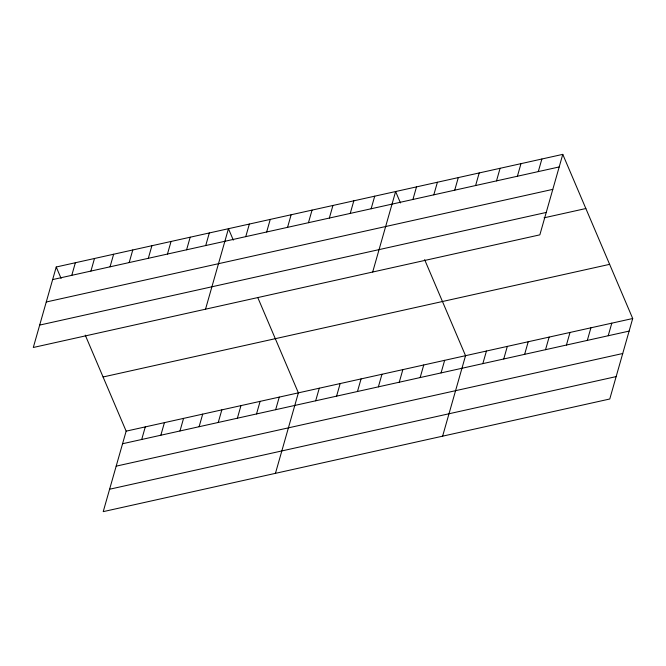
<?xml version="1.0" encoding="UTF-8"?>
<svg xmlns="http://www.w3.org/2000/svg" width="666" height="666" viewBox="0 0 666 666"><rect width="100%" height="100%" fill="white"/><g stroke="black" fill="none" stroke-linecap="round" stroke-linejoin="round"><path stroke-width="1" d="M56.227 266.999L33.3 347.486L539.851 234.848L562.778 154.362L56.227 266.999L61.089 278.405M71.778 275.333L75.366 262.745M90.917 271.079L94.497 258.491M110.048 266.825L113.636 254.237M129.187 262.57L132.775 249.975M148.318 258.316L151.906 245.721M167.457 254.062L171.045 241.467M85.248 335.123L126.149 431.152L103.222 511.638L609.773 399.001L632.7 318.514L562.778 154.362M186.597 249.8L190.185 237.213M141.7 439.485L145.288 426.898M205.727 245.546L209.315 232.958M160.839 435.231L164.427 422.644M205.528 309.19L228.455 228.704L233.308 240.11M179.978 430.977L183.558 418.381M245.762 236.646L249.35 224.059M199.109 426.723L202.697 414.127M266.658 232.001L270.246 219.414M218.248 422.469L221.836 409.873M287.554 227.356L291.142 214.76M237.379 418.206L240.967 405.619M308.45 222.71L312.038 210.115M256.518 413.952L260.106 401.365M329.345 218.065L332.933 205.469M275.657 409.698L279.245 397.111M275.449 473.343L298.376 392.857L257.867 297.752M350.241 213.42L353.821 200.824M315.684 400.799L319.272 388.203M371.137 208.766L374.717 196.179M336.58 396.153L340.168 383.558M372.685 272.019L395.612 191.533L400.474 202.939M357.476 391.508L361.064 378.912M412.92 199.475L416.508 186.888M378.371 386.863L381.959 374.267M433.816 194.83L437.404 182.243M399.267 382.209L402.855 369.622M454.712 190.185L458.3 177.597M420.163 377.564L423.751 364.976M475.607 185.539L479.195 172.944M441.058 372.918L444.647 360.331M496.503 180.894L500.091 168.298M442.615 436.172L465.542 355.686L424.633 259.657M517.399 176.249L520.987 163.653M482.85 363.628L486.438 351.04M538.295 171.603L541.883 159.007M503.746 358.982L507.325 346.387M524.642 354.337L528.221 341.741M545.529 349.692L549.117 337.096M566.425 345.046L570.013 332.451M587.32 340.393L590.909 327.805M608.216 335.747L611.804 323.16M52.639 279.587L559.19 166.95M46.262 301.998L552.805 189.36M39.685 325.083L546.228 212.446M544.064 217.824L585.847 208.533M103.08 376.981L609.623 264.344M126.149 431.152L632.7 318.514M122.569 443.739L629.112 331.102M116.184 466.15L622.727 353.513M109.607 489.235L616.158 376.598"/></g></svg>
